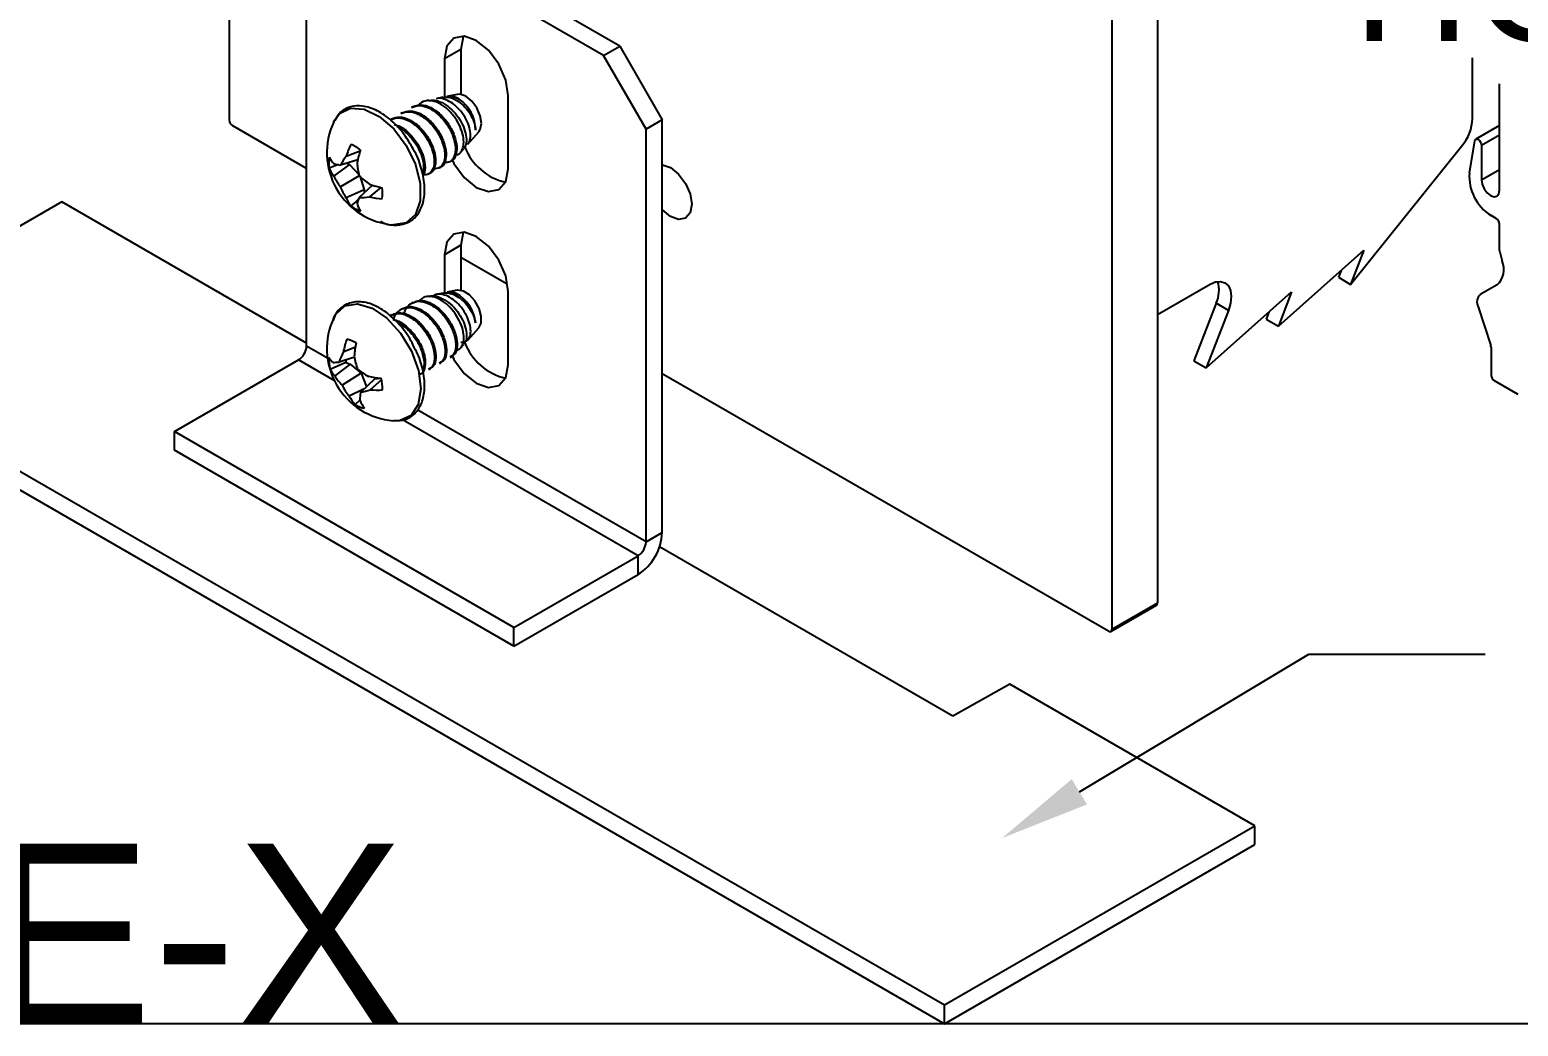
# Model space of a CAD drawing. Extents: x -1.1 to 11.2, y -6.8 to 0.
# Drawn here: x 1.461 to 4.562, y -6.815 to -4.739 of the extents above; entities that cross this region are included whole.
import ezdxf
from ezdxf import colors
from ezdxf.entities.mleader import LeaderData, LeaderLine
from ezdxf.math import Vec2, Vec3

# ---------------------------------------------------------------- set-up
doc = ezdxf.new("R2010")
doc.units = 0
doc.header["$LTSCALE"] = 0.5
doc.header["$MEASUREMENT"] = 0
for name, color, linetype in [('Brackets', 181, 'CONTINUOUS'), ('End Cap', 92, 'CONTINUOUS'), ('FAB DWG', 221, 'CONTINUOUS'), ('Hardware', 242, 'CONTINUOUS'), ('Housing', 150, 'CONTINUOUS')]:
    doc.layers.add(name, color=color, linetype=linetype)
doc.layers.add('Text-Unprinted', color=131, linetype='CONTINUOUS', plot=False)
doc.styles.add('LSAD_Standard', font='arial.ttf')

msp = doc.modelspace()

# ---------------------------------------------------------------- linework, layer by layer
at = {"layer": 'Brackets', "transparency": 16777216}
for p, q in [((2.6568, -4.7926), (2.1265, -4.4865)), ((2.6906, -4.7731), (2.1603, -4.467)), ((2.0381, -5.3978), (2.0381, -4.5375)), ((2.6568, -4.7926), (2.6906, -4.7731)), ((2.6906, -4.7731), (2.779, -4.9262)), ((2.3591, -4.7797), (2.3253, -4.7993)), ((2.3253, -4.7993), (2.3253, -4.8795)), ((2.3591, -4.7797), (2.3591, -4.8737)), ((2.7452, -4.9457), (2.6568, -4.7926)), ((2.4579, -5.0289), (2.4579, -4.8758)), ((2.779, -4.9262), (2.7452, -4.9457)), ((2.779, -5.7865), (2.779, -4.9262)), ((2.7452, -5.806), (2.7452, -4.9457)), ((1.5283, -5.0973), (0.998, -5.4034)), ((2.0381, -5.3916), (1.5283, -5.0973)), ((2.3591, -5.188), (2.3253, -5.2075)), ((2.3253, -5.2075), (2.3253, -5.2869)), ((2.3591, -5.188), (2.3591, -5.2824)), ((2.4579, -5.4372), (2.4579, -5.2841)), ((0.998, -5.4034), (3.3668, -6.7709)), ((1.7625, -5.5762), (2.0214, -5.4267)), ((2.0954, -5.4695), (2.0214, -5.4267)), ((2.0814, -5.4228), (2.0381, -5.3978)), ((0.998, -5.4425), (3.3668, -6.81)), ((2.7452, -5.806), (2.2695, -5.5314)), ((2.4696, -5.9844), (1.7625, -5.5762)), ((1.7625, -5.6152), (1.7625, -5.5762)), ((2.7285, -5.8349), (2.2389, -5.5523)), ((2.4696, -6.0234), (1.7625, -5.6152)), ((2.7452, -5.806), (2.779, -5.7865)), ((3.3848, -6.169), (2.7735, -5.8161)), ((2.4696, -5.9844), (2.7285, -5.8349)), ((2.7285, -5.874), (2.7285, -5.8349)), ((2.4696, -6.0234), (2.7285, -5.874)), ((2.4696, -6.0234), (2.4696, -5.9844)), ((3.5035, -6.1028), (3.3848, -6.169)), ((4.0138, -6.3974), (3.5035, -6.1028)), ((3.3668, -6.7709), (4.0138, -6.3974)), ((4.0138, -6.4365), (4.0138, -6.3974)), ((3.3668, -6.81), (4.0138, -6.4365)), ((3.3668, -6.81), (3.3668, -6.7709))]:
    msp.add_line(p, q, dxfattribs=at)
at = {"layer": 'Brackets', "transparency": 16777216, "flags": 128}
for points in [[(2.4579, -4.8758), (2.4529, -4.8436), (2.4385, -4.8105), (2.417, -4.7815), (2.3916, -4.761), (2.3663, -4.7522), (2.3448, -4.7563), (2.3304, -4.7729), (2.3253, -4.7993)], [(2.3648, -4.752), (2.3642, -4.7534), (2.3591, -4.7797)], [(2.342, -5.0112), (2.3448, -5.0177), (2.3663, -5.0467), (2.3916, -5.0672), (2.417, -5.076), (2.4385, -5.0718), (2.4529, -5.0553), (2.4579, -5.0289)], [(2.4579, -5.2841), (2.4529, -5.2519), (2.4385, -5.2187), (2.417, -5.1897), (2.3916, -5.1693), (2.3663, -5.1604), (2.3448, -5.1646), (2.3304, -5.1812), (2.3253, -5.2075)], [(2.3648, -5.1603), (2.3642, -5.1616), (2.3591, -5.188)], [(2.3418, -5.4191), (2.3448, -5.426), (2.3663, -5.455), (2.3916, -5.4755), (2.417, -5.4843), (2.4385, -5.4801), (2.4529, -5.4636), (2.4579, -5.4372)]]:
    msp.add_lwpolyline(points, dxfattribs=at)
at = {"layer": 'Brackets', "transparency": 16777216}
for centre, radius, start, end in [((2.4805, -4.9384), 0.1215, 201.6589, 256.5522), ((2.4805, -5.3467), 0.1215, 201.4633, 256.5522), ((2.0018, -5.3962), 0.0363, 302.6055, 357.3945), ((2.6693, -5.7815), 0.1098, 302.6055, 357.3945), ((2.7089, -5.8044), 0.0363, 302.6055, 357.3945)]:
    msp.add_arc(centre, radius, start, end, dxfattribs=at)
at = {"layer": 'End Cap', "transparency": 16777216}
for p, q in [((3.8107, -3.1495), (3.8107, -5.9332)), ((3.7156, -3.2044), (3.7156, -5.9881)), ((1.8771, -4.9268), (1.8771, -4.1417)), ((2.0381, -5.0279), (1.8842, -4.939)), ((2.4556, -5.2689), (2.3591, -5.2132)), ((3.7085, -5.9922), (2.779, -5.4556)), ((3.7135, -5.9927), (3.8086, -5.9378)), ((3.7156, -5.9881), (3.8107, -5.9332))]:
    msp.add_line(p, q, dxfattribs=at)
at = {"layer": 'End Cap', "transparency": 16777216, "flags": 128}
msp.add_lwpolyline([(2.779, -5.0201), (2.7794, -5.02), (2.7963, -5.0259), (2.8132, -5.0396), (2.8276, -5.0589), (2.8372, -5.081), (2.8405, -5.1025), (2.8372, -5.12), (2.8276, -5.1311), (2.8132, -5.1339), (2.7963, -5.128), (2.7794, -5.1143), (2.779, -5.1138)], dxfattribs=at)
at = {"layer": 'End Cap', "transparency": 16777216}
for centre, radius, start, end in [((1.8924, -4.9261), 0.0154, 182.6055, 237.3945), ((3.8059, -5.9338), 0.0048, 304.0564, 7.2558), ((3.7113, -5.9888), 0.00437, 230.7967, 9.214)]:
    msp.add_arc(centre, radius, start, end, dxfattribs=at)
at = {"layer": 'Hardware', "transparency": 16777216}
for p, q in [((4.4674, -4.9237), (4.4674, -4.7973)), ((2.2592, -4.8991), (2.2565, -4.9007)), ((2.2922, -4.8858), (2.2863, -4.887)), ((2.3222, -4.8795), (2.3083, -4.8824)), ((2.3514, -4.8734), (2.3303, -4.8778)), ((2.0946, -4.9304), (2.0957, -4.9283)), ((2.215, -4.9246), (2.2123, -4.9262)), ((2.2371, -4.9118), (2.2344, -4.9134)), ((2.3739, -4.977), (2.3966, -4.9517)), ((2.1494, -4.992), (2.1203, -5.0027)), ((2.3588, -4.9938), (2.3653, -4.9866)), ((4.2133, -5.2693), (4.4453, -4.9807)), ((2.1045, -5.0199), (2.085, -5.0269)), ((2.1274, -5.0198), (2.0944, -5.044)), ((2.1445, -5.0098), (2.1085, -5.0207)), ((2.1219, -5.0167), (2.1274, -5.0198)), ((2.1274, -5.0198), (2.1469, -5.0404)), ((2.1475, -5.0433), (2.1085, -5.0658)), ((2.1497, -5.0452), (2.1577, -5.0724)), ((2.2923, -5.0393), (2.2951, -5.0377)), ((2.3144, -5.0266), (2.3172, -5.025)), ((2.1577, -5.0724), (2.1203, -5.0888)), ((2.175, -5.0625), (2.1475, -5.0883)), ((2.1577, -5.0724), (2.1577, -5.0787)), ((2.1929, -5.0673), (2.169, -5.0871)), ((4.0627, -5.3562), (4.2408, -5.1983)), ((4.2408, -5.1983), (4.2133, -5.2693)), ((4.1935, -5.2403), (4.1879, -5.2547)), ((3.8107, -5.3323), (3.9203, -5.269)), ((4.1879, -5.2547), (4.2133, -5.2693)), ((2.293, -5.2939), (2.287, -5.2952)), ((2.3228, -5.2876), (2.309, -5.2905)), ((2.3514, -5.2816), (2.331, -5.2859)), ((3.9121, -5.4432), (4.0903, -5.2852)), ((4.0903, -5.2852), (4.0627, -5.3562)), ((2.2156, -5.3325), (2.2129, -5.3341)), ((2.2377, -5.3198), (2.235, -5.3214)), ((2.2598, -5.307), (2.2571, -5.3086)), ((3.9332, -5.3088), (3.8867, -5.4285)), ((3.9586, -5.3235), (3.9121, -5.4432)), ((3.9586, -5.3235), (3.9332, -5.3088)), ((4.0429, -5.3272), (4.0373, -5.3416)), ((2.3743, -5.3848), (2.3966, -5.3599)), ((4.0373, -5.3416), (4.0627, -5.3562)), ((2.3593, -5.4016), (2.3657, -5.3944)), ((2.1375, -5.4213), (2.1056, -5.4312)), ((2.1396, -5.4004), (2.1145, -5.4103)), ((2.3371, -5.4218), (2.3423, -5.4187)), ((2.1201, -5.432), (2.0873, -5.4465)), ((2.1288, -5.4354), (2.0967, -5.4603)), ((2.1514, -5.4547), (2.1118, -5.4793)), ((2.1201, -5.432), (2.1288, -5.4354)), ((2.1288, -5.4354), (2.1514, -5.4547)), ((2.1514, -5.4547), (2.1628, -5.4827)), ((2.2929, -5.4473), (2.2957, -5.4457)), ((2.315, -5.4345), (2.3178, -5.4329)), ((3.8867, -5.4285), (3.9121, -5.4432)), ((2.158, -5.4872), (2.1264, -5.5021)), ((2.1804, -5.4661), (2.1503, -5.4944)), ((2.1943, -5.4685), (2.1704, -5.4891)), ((2.1804, -5.4661), (2.1912, -5.4646)), ((2.1488, -5.5109), (2.1393, -5.52))]:
    msp.add_line(p, q, dxfattribs=at)
at = {"layer": 'Hardware', "transparency": 16777216, "flags": 128}
for points in [[(2.4023, -4.9338), (2.3998, -4.918), (2.3927, -4.9017), (2.3822, -4.8875), (2.3697, -4.8774), (2.3573, -4.8731), (2.3514, -4.8734)], [(2.0957, -4.9283), (2.1069, -4.9135), (2.1298, -4.9024), (2.1583, -4.9044), (2.1893, -4.9193), (2.2195, -4.9456), (2.2456, -4.9803), (2.2647, -5.0197), (2.2748, -5.0595), (2.2748, -5.0955), (2.2647, -5.1236), (2.2456, -5.1409), (2.2195, -5.1456), (2.2188, -5.1455)], [(2.3966, -4.9517), (2.3998, -4.9467), (2.4023, -4.9338)], [(3.9203, -5.269), (3.9317, -5.2641), (3.9424, -5.2631), (3.9515, -5.2659), (3.9586, -5.2724), (3.963, -5.2822), (3.9645, -5.2945), (3.963, -5.3086), (3.9586, -5.3235)], [(2.4018, -5.3358), (2.3974, -5.3195), (2.3888, -5.3038), (2.3772, -5.2911), (2.3646, -5.2832), (2.3527, -5.2814), (2.3514, -5.2816)], [(2.0946, -5.3387), (2.0986, -5.3315), (2.1179, -5.3144), (2.1441, -5.31), (2.1743, -5.3188), (2.2053, -5.3399), (2.2337, -5.371), (2.2565, -5.4086), (2.2711, -5.4488), (2.2761, -5.4872), (2.2708, -5.5195), (2.2558, -5.5424), (2.2328, -5.5533), (2.2188, -5.5538)], [(2.3966, -5.3599), (2.4014, -5.3502), (2.4018, -5.3358)]]:
    msp.add_lwpolyline(points, dxfattribs=at)
at = {"layer": 'Hardware', "transparency": 16777216}
for centre, radius, start, end in [((2.3103, -4.949), 0.0799, 0.7404, 55.3724), ((2.2312, -4.995), 0.151, 154.7008, 265.2938), ((4.3716, -4.9193), 0.0959, 320.2279, 357.3607), ((2.3032, -5.0625), 0.1925, 153.8836, 161.8938), ((2.1035, -5.0474), 0.0746, 51.1806, 68.8248), ((2.4331, -5.0787), 0.2967, 162.4504, 167.78), ((2.1588, -5.0155), 0.0746, 171.1794, 188.8206), ((2.1423, -4.9745), 0.0644, 207.294, 222.063), ((2.1222, -4.9253), 0.0964, 253.2757, 261.8218), ((2.253, -5.1027), 0.1662, 143.0124, 150.4521), ((2.3659, -4.9947), 0.2238, 185.4463, 192.5419), ((2.1542, -5), 0.0742, 201.2615, 216.3895), ((2.2182, -4.9797), 0.1394, 207.4879, 218.1386), ((2.2988, -4.8784), 0.2238, 227.4587, 234.5541), ((2.2379, -5.0139), 0.1395, 201.8619, 212.512), ((2.2596, -4.7782), 0.2967, 252.2217, 257.5505), ((2.1219, -5.0793), 0.0746, 351.1794, 8.8206), ((2.1884, -5.0591), 0.0743, 203.6114, 218.7372), ((2.1772, -5.0474), 0.0746, 231.1806, 248.8248), ((2.237, -5.1241), 0.0964, 158.1864, 166.735), ((2.2045, -5.0822), 0.0645, 197.9392, 212.7056), ((2.1488, -4.9221), 0.1662, 269.5543, 276.9926), ((2.2087, -4.8988), 0.1925, 258.1085, 266.1181), ((3.8772, -5.2823), 0.0619, 334.6284, 17.9024), ((2.311, -5.3576), 0.0794, 5.8913, 60.7742), ((2.2312, -5.4032), 0.151, 154.7008, 265.2938), ((2.2955, -5.4453), 0.1843, 160.4746, 169.0462), ((2.1108, -5.4406), 0.0579, 58.1508, 79.0536), ((2.4017, -5.4454), 0.2659, 168.2746, 174.3279), ((2.121, -5.3983), 0.0439, 212.8046, 230.4782), ((2.1769, -5.4225), 0.0927, 179.7067, 194.9638), ((2.2502, -5.4804), 0.1527, 152.679, 161.2227), ((2.2009, -5.4139), 0.0828, 189.1063, 192.6176), ((2.353, -5.3777), 0.2198, 190.869, 198.1928), ((2.1365, -5.423), 0.0545, 205.5267, 223.1686), ((2.0882, -5.2771), 0.1551, 271.8309, 276.47), ((2.2783, -5.2644), 0.2261, 233.5871, 240.4153), ((2.2003, -5.3935), 0.1232, 212.8092, 224.1035), ((2.2474, -5.4091), 0.1527, 207.3799, 217.559), ((2.1075, -5.2896), 0.2092, 281.8252, 287.4947), ((2.2301, -5.1186), 0.3482, 259.5053, 263.9369), ((2.1845, -5.2821), 0.2075, 266.0792, 273.3077), ((2.1038, -5.4888), 0.0927, 359.7067, 14.9638), ((2.2088, -5.4558), 0.0945, 209.3252, 222.7108), ((2.1699, -5.4707), 0.0579, 238.1508, 259.0536), ((2.2463, -5.5109), 0.0973, 170.2394, 180.0597), ((2.2289, -5.4744), 0.0879, 204.5598, 217.2306)]:
    msp.add_arc(centre, radius, start, end, dxfattribs=at)
for points, knots in [([(2.26, -4.9872), (2.2542, -4.977), (2.2415, -4.9548), (2.2152, -4.9269), (2.1853, -4.9059), (2.1556, -4.8961), (2.1282, -4.898), (2.107, -4.9094), (2.0996, -4.9233), (2.0966, -4.9289)], [0, 0, 0, 0, 0.133442, 0.2897, 0.446959, 0.605887, 0.746959, 0.897219, 1, 1, 1, 1]), ([(2.2565, -4.9007), (2.262, -4.8987), (2.2731, -4.8947), (2.2938, -4.9012), (2.3143, -4.9157), (2.332, -4.9367), (2.3441, -4.961), (2.3494, -4.9846), (2.3469, -5.0034), (2.3381, -5.0153), (2.3289, -5.0155), (2.3246, -5.0156)], [0, 0, 0, 0, 0.114089, 0.226533, 0.338976, 0.454388, 0.565211, 0.679616, 0.794022, 0.904845, 1, 1, 1, 1]), ([(2.2593, -4.8991), (2.2648, -4.8971), (2.2758, -4.8931), (2.2966, -4.8996), (2.317, -4.9141), (2.3347, -4.9351), (2.3468, -4.9594), (2.3522, -4.9832), (2.3494, -5.0013), (2.3441, -5.0114), (2.3393, -5.0122), (2.3393, -5.0122)], [0, 0, 0, 0, 0.125903, 0.24999, 0.374077, 0.50144, 0.623738, 0.74999, 0.876242, 0.998541, 1, 1, 1, 1]), ([(2.3487, -4.9991), (2.3493, -4.9991), (2.3541, -4.9993), (2.3603, -4.9933), (2.3656, -4.9815), (2.3656, -4.9647), (2.3605, -4.9455), (2.3506, -4.9259), (2.3367, -4.9084), (2.3205, -4.8948), (2.3035, -4.8868), (2.2876, -4.8858), (2.2765, -4.8893), (2.2728, -4.8949), (2.2719, -4.8963)], [0, 0, 0, 0, 0.013765, 0.106757, 0.199636, 0.294102, 0.388818, 0.483449, 0.579428, 0.675867, 0.772246, 0.869739, 0.967899, 1, 1, 1, 1]), ([(2.2923, -4.8865), (2.296, -4.8858), (2.3045, -4.8843), (2.3202, -4.8898), (2.3369, -4.9011), (2.3519, -4.9171), (2.3632, -4.9356), (2.37, -4.9546), (2.3715, -4.9711), (2.3695, -4.9822), (2.3657, -4.9852), (2.3647, -4.9861)], [0, 0, 0, 0, 0.092761, 0.219048, 0.345275, 0.468342, 0.591548, 0.714701, 0.834913, 0.955038, 1, 1, 1, 1]), ([(2.3736, -4.9768), (2.374, -4.9766), (2.3771, -4.9746), (2.3795, -4.9657), (2.3797, -4.9515), (2.375, -4.9343), (2.3661, -4.9169), (2.3537, -4.9014), (2.339, -4.8892), (2.324, -4.8826), (2.3132, -4.8805), (2.3089, -4.8825), (2.3084, -4.8827)], [0, 0, 0, 0, 0.014877, 0.132647, 0.252686, 0.373089, 0.493359, 0.615552, 0.73841, 0.861176, 0.985524, 1, 1, 1, 1]), ([(2.3223, -4.8803), (2.3245, -4.8797), (2.3309, -4.878), (2.3435, -4.8816), (2.358, -4.8902), (2.3714, -4.9031), (2.3818, -4.9184), (2.3885, -4.9344), (2.3896, -4.9436), (2.3901, -4.948)], [0, 0, 0, 0, 0.084186, 0.241218, 0.3982, 0.551458, 0.70401, 0.856533, 1, 1, 1, 1]), ([(2.3557, -4.8833), (2.3511, -4.8811), (2.3422, -4.8767), (2.3342, -4.8775), (2.3303, -4.8779)], [0, 0, 0, 0, 0.510998, 1, 1, 1, 1]), ([(2.3313, -4.8795), (2.3334, -4.8788), (2.3398, -4.8767), (2.3488, -4.8797), (2.3548, -4.8829), (2.3557, -4.8833)], [0, 0, 0, 0, 0.2978067, 0.9026346, 1, 1, 1, 1]), ([(2.2123, -4.9263), (2.2179, -4.9242), (2.2289, -4.9202), (2.2496, -4.9267), (2.2701, -4.9412), (2.2878, -4.9622), (2.2999, -4.9866), (2.3052, -5.0101), (2.3027, -5.029), (2.294, -5.0408), (2.2847, -5.041), (2.2804, -5.0412)], [0, 0, 0, 0, 0.114089, 0.226533, 0.338976, 0.454388, 0.565211, 0.679616, 0.794022, 0.904845, 1, 1, 1, 1]), ([(2.2151, -4.9247), (2.2206, -4.9226), (2.2316, -4.9186), (2.2524, -4.9251), (2.2728, -4.9396), (2.2906, -4.9607), (2.3026, -4.9849), (2.308, -5.0087), (2.3052, -5.0268), (2.2999, -5.0369), (2.2951, -5.0377), (2.2951, -5.0377)], [0, 0, 0, 0, 0.125903, 0.24999, 0.374077, 0.50144, 0.623738, 0.74999, 0.876242, 0.998541, 1, 1, 1, 1]), ([(2.2344, -4.9135), (2.24, -4.9115), (2.251, -4.9075), (2.2717, -4.9139), (2.2922, -4.9284), (2.3099, -4.9495), (2.322, -4.9738), (2.3273, -4.9974), (2.3248, -5.0162), (2.316, -5.0281), (2.3068, -5.0283), (2.3025, -5.0284)], [0, 0, 0, 0, 0.1140894, 0.2265329, 0.3389764, 0.4543882, 0.5652111, 0.6796163, 0.7940216, 0.9048445, 1, 1, 1, 1]), ([(2.2372, -4.9119), (2.2427, -4.9099), (2.2537, -4.9059), (2.2745, -4.9123), (2.2949, -4.9268), (2.3127, -4.9479), (2.3247, -4.9722), (2.3301, -4.9959), (2.3273, -5.014), (2.322, -5.0242), (2.3172, -5.0249), (2.3172, -5.0249)], [0, 0, 0, 0, 0.125903, 0.24999, 0.374077, 0.50144, 0.623738, 0.74999, 0.876242, 0.998541, 1, 1, 1, 1]), ([(2.22, -4.9362), (2.2234, -4.937), (2.2334, -4.9392), (2.2508, -4.9527), (2.2684, -4.9733), (2.2806, -4.9979), (2.2855, -5.0208), (2.2848, -5.0368), (2.2806, -5.0413), (2.2797, -5.0423)], [0, 0, 0, 0, 0.088251, 0.259816, 0.435909, 0.605001, 0.779559, 0.954117, 1, 1, 1, 1]), ([(2.2259, -4.9403), (2.2264, -4.9404), (2.2336, -4.9424), (2.248, -4.9546), (2.2657, -4.9748), (2.2777, -4.9993), (2.2834, -5.0231), (2.2808, -5.0348), (2.2795, -5.0406)], [0, 0, 0, 0, 0.0159335, 0.2113956, 0.4120175, 0.6046624, 0.8035347, 1, 1, 1, 1]), ([(2.192, -5.1379), (2.1933, -5.1387), (2.2048, -5.1454), (2.2254, -5.1471), (2.2515, -5.1416), (2.2711, -5.1243), (2.2824, -5.0986), (2.2853, -5.0664), (2.2786, -5.0299), (2.2694, -5.002), (2.2611, -4.9888), (2.26, -4.9872)], [0, 0, 0, 0, 0.018689, 0.164198, 0.291188, 0.425503, 0.557667, 0.695063, 0.837106, 0.979533, 1, 1, 1, 1]), ([(2.1462, -5.0923), (2.1454, -5.093), (2.1401, -5.0974), (2.1348, -5.1018), (2.1304, -5.1056)], [0, 0, 0, 0, 0.160972, 1, 1, 1, 1]), ([(2.2605, -5.3082), (2.2634, -5.3063), (2.2712, -5.3014), (2.2887, -5.3041), (2.3094, -5.3151), (2.3287, -5.334), (2.3432, -5.3574), (2.3516, -5.3818), (2.352, -5.4026), (2.3472, -5.416), (2.3411, -5.4183), (2.3392, -5.419)], [0, 0, 0, 0, 0.075278, 0.199365, 0.323452, 0.450815, 0.573113, 0.699365, 0.825617, 0.947915, 1, 1, 1, 1]), ([(2.3489, -5.4066), (2.3513, -5.4062), (2.3575, -5.4051), (2.3637, -5.3962), (2.3666, -5.3819), (2.3642, -5.3638), (2.3567, -5.3442), (2.3449, -5.3253), (2.3297, -5.3094), (2.3128, -5.2983), (2.2963, -5.2936), (2.2819, -5.2951), (2.2755, -5.3011), (2.2727, -5.3038)], [0, 0, 0, 0, 0.058406, 0.151973, 0.245428, 0.340479, 0.435781, 0.530997, 0.627571, 0.724607, 0.821583, 0.919679, 1, 1, 1, 1]), ([(2.2932, -5.2946), (2.2944, -5.2941), (2.3001, -5.2919), (2.313, -5.2948), (2.3298, -5.3031), (2.3459, -5.3172), (2.359, -5.3348), (2.3679, -5.3538), (2.372, -5.3715), (2.3713, -5.3861), (2.3672, -5.3916), (2.3653, -5.3941)], [0, 0, 0, 0, 0.033343, 0.160136, 0.286867, 0.410427, 0.534126, 0.657772, 0.778466, 0.899071, 1, 1, 1, 1]), ([(2.3594, -5.3895), (2.3601, -5.3897), (2.3648, -5.3912), (2.3716, -5.3882), (2.3783, -5.3803), (2.3807, -5.3674), (2.3784, -5.3514), (2.3716, -5.334), (2.361, -5.3173), (2.3474, -5.3032), (2.3322, -5.2933), (2.3175, -5.2893), (2.3067, -5.2898), (2.3026, -5.2933), (2.3017, -5.294)], [0, 0, 0, 0, 0.0176218, 0.1109964, 0.2044654, 0.2977958, 0.3929241, 0.4883408, 0.5836525, 0.6804885, 0.7778508, 0.8751402, 0.9736836, 1, 1, 1, 1]), ([(2.3229, -5.2878), (2.3231, -5.2877), (2.3272, -5.2858), (2.3374, -5.2876), (2.3519, -5.2935), (2.3661, -5.3047), (2.3779, -5.319), (2.3864, -5.3349), (2.3888, -5.3447), (2.39, -5.3494)], [0, 0, 0, 0, 0.0113536, 0.1808747, 0.3503407, 0.515787, 0.6804705, 0.8451235, 1, 1, 1, 1]), ([(2.3295, -5.2878), (2.3305, -5.2872), (2.3354, -5.2844), (2.343, -5.2859), (2.349, -5.288), (2.3498, -5.2883)], [0, 0, 0, 0, 0.181051, 0.886445, 1, 1, 1, 1]), ([(2.3498, -5.2883), (2.3452, -5.2867), (2.3385, -5.2844), (2.333, -5.2861), (2.3312, -5.2866)], [0, 0, 0, 0, 0.674984, 1, 1, 1, 1]), ([(2.2622, -5.4006), (2.2592, -5.3944), (2.2505, -5.3758), (2.2289, -5.3488), (2.2002, -5.3232), (2.1695, -5.3076), (2.1404, -5.3037), (2.1153, -5.3123), (2.099, -5.3271), (2.0946, -5.3409), (2.0931, -5.3456)], [0, 0, 0, 0, 0.073936, 0.219687, 0.366064, 0.51376, 0.662667, 0.792242, 0.928825, 1, 1, 1, 1]), ([(2.2135, -5.3353), (2.2164, -5.3334), (2.2242, -5.3285), (2.2418, -5.3312), (2.2625, -5.3422), (2.2817, -5.3611), (2.2963, -5.3845), (2.3046, -5.4089), (2.305, -5.4297), (2.3003, -5.4431), (2.2941, -5.4454), (2.2923, -5.4461)], [0, 0, 0, 0, 0.075278, 0.199365, 0.323452, 0.450815, 0.573113, 0.699365, 0.825617, 0.947915, 1, 1, 1, 1]), ([(2.2163, -5.3337), (2.2192, -5.3318), (2.227, -5.3269), (2.2445, -5.3296), (2.2652, -5.3406), (2.2845, -5.3595), (2.299, -5.3829), (2.3074, -5.4073), (2.3078, -5.4281), (2.303, -5.4415), (2.2969, -5.4438), (2.295, -5.4445)], [0, 0, 0, 0, 0.075278, 0.199365, 0.323452, 0.450815, 0.573113, 0.699365, 0.825617, 0.947915, 1, 1, 1, 1]), ([(2.2199, -5.3445), (2.2199, -5.3435), (2.2206, -5.3352), (2.2288, -5.3245), (2.2439, -5.3161), (2.2638, -5.3182), (2.2846, -5.3295), (2.3038, -5.3483), (2.3184, -5.3718), (2.3267, -5.3961), (2.3271, -5.4169), (2.3223, -5.4304), (2.3162, -5.4327), (2.3144, -5.4333)], [0, 0, 0, 0, 0.0137807, 0.1164842, 0.2234403, 0.3276456, 0.4318509, 0.5388071, 0.6415105, 0.7475339, 0.8535572, 0.9562606, 1, 1, 1, 1]), ([(2.2384, -5.3209), (2.2413, -5.3191), (2.2491, -5.3141), (2.2666, -5.3169), (2.2873, -5.3279), (2.3066, -5.3467), (2.3211, -5.3702), (2.3295, -5.3946), (2.3299, -5.4154), (2.3251, -5.4288), (2.319, -5.4311), (2.3171, -5.4318)], [0, 0, 0, 0, 0.075278, 0.199365, 0.323452, 0.450815, 0.573113, 0.699365, 0.825617, 0.947915, 1, 1, 1, 1]), ([(2.2421, -5.3307), (2.2421, -5.3301), (2.2428, -5.3221), (2.2509, -5.3118), (2.266, -5.3034), (2.2859, -5.3055), (2.3067, -5.3168), (2.3259, -5.3355), (2.3404, -5.359), (2.3488, -5.3834), (2.3492, -5.4042), (2.3444, -5.4176), (2.3383, -5.4199), (2.3365, -5.4206)], [0, 0, 0, 0, 0.008654, 0.111891, 0.219403, 0.32415, 0.428897, 0.536409, 0.639647, 0.746221, 0.852796, 0.956033, 1, 1, 1, 1]), ([(2.22, -5.3434), (2.2208, -5.3435), (2.228, -5.344), (2.2433, -5.354), (2.2624, -5.3721), (2.2769, -5.3957), (2.2853, -5.4201), (2.2857, -5.4409), (2.2809, -5.4543), (2.2748, -5.4566), (2.2729, -5.4573)], [0, 0, 0, 0, 0.020155, 0.172017, 0.327888, 0.477561, 0.632073, 0.786584, 0.936257, 1, 1, 1, 1]), ([(2.2285, -5.35), (2.2323, -5.3518), (2.2432, -5.357), (2.2596, -5.374), (2.2742, -5.3973), (2.2822, -5.4213), (2.2837, -5.4394), (2.2803, -5.4458), (2.2793, -5.4476)], [0, 0, 0, 0, 0.113503, 0.318827, 0.515987, 0.71952, 0.923053, 1, 1, 1, 1]), ([(2.2191, -5.5527), (2.2254, -5.5531), (2.2411, -5.5541), (2.2622, -5.5423), (2.2779, -5.5204), (2.285, -5.4911), (2.2829, -5.4564), (2.275, -5.4246), (2.2653, -5.4066), (2.2622, -5.4006)], [0, 0, 0, 0, 0.10737, 0.270279, 0.426467, 0.584407, 0.749695, 0.917499, 1, 1, 1, 1])]:
    msp.add_open_spline(points, degree=3, knots=knots, dxfattribs=at)
at = {"layer": 'Housing', "transparency": 16777216}
for p, q in [((4.5236, -5.0734), (4.5236, -4.8517)), ((4.5236, -4.9381), (4.4739, -4.9668)), ((4.486, -4.9795), (4.5236, -4.9578)), ((4.4607, -5.0374), (4.472, -4.97)), ((4.486, -4.9795), (4.486, -5.0517)), ((4.486, -5.0517), (4.5236, -5.0301)), ((4.5165, -5.1319), (4.506, -5.1258)), ((4.5236, -5.1987), (4.5236, -5.1441)), ((4.524, -5.2018), (4.5291, -5.2209)), ((4.5184, -5.2704), (4.4831, -5.2908)), ((4.4789, -5.3161), (4.5052, -5.3965)), ((4.5059, -5.4003), (4.5059, -5.4583)), ((4.5625, -5.4992), (4.513, -5.4706))]:
    msp.add_line(p, q, dxfattribs=at)
at = {"layer": 'Housing', "transparency": 16777216, "flags": 128}
for points in [[(4.472, -4.97), (4.4729, -4.9677), (4.4746, -4.9665), (4.477, -4.9665), (4.4796, -4.9677), (4.4821, -4.9699), (4.4842, -4.9729), (4.4855, -4.9763), (4.486, -4.9795)], [(4.486, -5.0517), (4.4874, -5.0609), (4.4915, -5.0703), (4.4976, -5.0785), (4.5048, -5.0843), (4.512, -5.0868), (4.5181, -5.0856), (4.5221, -5.0809), (4.5236, -5.0734)]]:
    msp.add_lwpolyline(points, dxfattribs=at)
at = {"layer": 'Housing', "transparency": 16777216}
for centre, radius, start, end in [((4.5569, -5.0439), 0.0965, 176.1145, 238.1019), ((4.5082, -5.1448), 0.0154, 2.6055, 57.3945), ((4.5355, -5.1986), 0.0119, 180.5722, 195.4036), ((4.4898, -5.2384), 0.043, 311.7023, 23.9301), ((4.4976, -5.3062), 0.0211, 133.2543, 207.733), ((4.4934, -5.4005), 0.0125, 0.8303, 18.7806), ((4.5213, -5.4576), 0.0154, 182.6055, 237.3945)]:
    msp.add_arc(centre, radius, start, end, dxfattribs=at)
at = {"layer": 'Text-Unprinted', "ltscale": 0.5, "transparency": 16777216}
msp.add_lwpolyline([(0, 0), (11.1642, 0), (11.1642, -6.81), (0, -6.81)], close=True, dxfattribs=at)

# ---------------------------------------------------------------- texts
at = {"layer": 'FAB DWG', "transparency": 16777216, "insert": (5.1747, -4.4308), "char_height": 0.25, "attachment_point": 5, "style": 'LSAD_Standard'}
msp.add_mtext_dynamic_manual_height_columns('\\A1;MAKE TIGHT SEAL', width=2.034107, gutter_width=16.875, heights=[0], dxfattribs=at)
at = {"layer": 'Text-Unprinted', "ltscale": 0.5, "transparency": 16777216, "style": 'LSAD_Standard'}
msp.add_attdef('SCALE-X', (0, -6.81), 'XEffectiveScaleFactor', height=0.375, dxfattribs=at)

# ---------------------------------------------------------------- leaders
at = {"layer": 'FAB DWG', "ltscale": 0.5, "transparency": 16777216}
ml = msp.add_multileader_mtext('Standard', dxfattribs=at)
ml.set_content('\\A1;EP00343', color=256, style='LSAD_Standard')
ml.set_leader_properties()
ml.build(insert=Vec2(0, 0))
ml.multileader.update_dxf_attribs({"text_left_attachment_type": 2, "dogleg_length": 0.36, "arrow_head_size": 0.1875})
ctx = ml.context
ctx.base_point, ctx.char_height, ctx.arrow_head_size, ctx.landing_gap_size, ctx.plane_origin = Vec3(0.1011, -4.6436), 0.1875, 0.1875, 0.09, Vec3(2.3554, 8.0061)
ctx.left_attachment, ctx.text_align_type = 2, 2
notes = []
notes.append((ctx, [(1, (1, 1, 0), (1.6035, -4.6432), (-1, 0), 0.2772, [(0, [(1.9743, -4.4037)], 0, [])])]))
ctx.mtext.insert, ctx.mtext.width, ctx.mtext.defined_height, ctx.mtext.alignment, ctx.mtext.flow_direction = Vec3(1.2363, -4.5478), 2.351815, 0.6491, 3, 5
ml = msp.add_multileader_mtext('Standard', dxfattribs=at)
ml.set_content('\\A1;BK0136_ (x1)\\PHW63214 (x2)', color=256, style='LSAD_Standard')
ml.set_leader_properties()
ml.build(insert=Vec2(0, 0))
ml.multileader.update_dxf_attribs({"text_left_attachment_type": 2, "dogleg_length": 0.36, "arrow_head_size": 0.1875})
ctx = ml.context
ctx.base_point, ctx.char_height, ctx.arrow_head_size, ctx.landing_gap_size, ctx.plane_origin = Vec3(4.4935, -6.0401), 0.1875, 0.1875, 0.09, Vec3(2.2403, 9.6632)
ctx.left_attachment = 2
notes.append((ctx, [(0, (1, 1, 0), (4.1263, -6.0401), (1, 0), 0.3672, [(0, [(3.4872, -6.4231)], 0, [])])]))
ctx.mtext.insert, ctx.mtext.width, ctx.mtext.defined_height, ctx.mtext.flow_direction = Vec3(4.5835, -5.7594), 2.351815, 0.6491, 5
for ctx, leaders in notes:
    for number, flags, end, landing, length, lines in leaders:
        leader = LeaderData()
        leader.index, (leader.has_last_leader_line, leader.has_dogleg_vector, leader.attachment_direction) = number, flags
        leader.last_leader_point, leader.dogleg_vector, leader.dogleg_length = Vec3(end), Vec3(landing), length
        for number, points, colour, breaks in lines:
            line = LeaderLine()
            line.index, line.vertices, line.color, line.breaks = number, Vec3.list(points), colors.encode_raw_color(colour), breaks
            leader.lines.append(line)
        ctx.leaders.append(leader)

doc.saveas('drawing.dxf')
